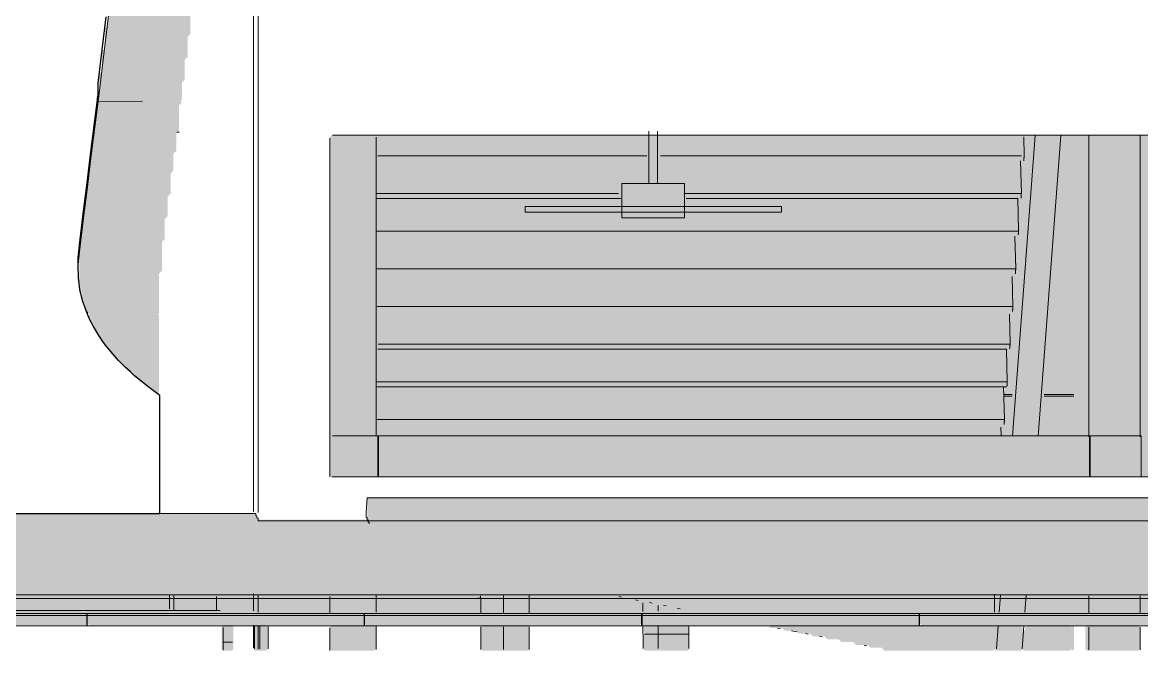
# Model space of a CAD drawing. Header units: millimetres. Extents: x 0 to 84100, y 0 to 59400.
# Drawn here: x 30615 to 34542, y 51087 to 53293 of the extents above; entities that cross this region are included whole.
import ezdxf

# ---------------------------------------------------------------- set-up
doc = ezdxf.new("R2010")
doc.units = ezdxf.units.MM
for name, color, linetype, lineweight in [('09_立面の外形', 7, 'Continuous', 30), ('10_見えがかり', 7, 'Continuous', 13), ('12_見えがかり（ガラス）', 5, 'Continuous', 9)]:
    doc.layers.add(name, color=color, linetype=linetype, lineweight=lineweight)

msp = doc.modelspace()

# ---------------------------------------------------------------- hatches: boundary and pattern name
at = {"layer": '10_見えがかり', "true_color": 0xbdbdbd}
for points in [[(31374.3, 54631.6), (31364.3, 54621.6), (31364.3, 54521.6), (31354.3, 54511.6), (31354.3, 54451.6), (31344.3, 54441.6), (31344.3, 54381.6), (31334.3, 54371.6), (31334.3, 54301.6), (31324.3, 54291.6), (31324.3, 54221.6), (31314.3, 54211.6), (31314.3, 54141.6), (31304.3, 54131.6), (31304.3, 54061.6), (31294.3, 54051.6), (31294.3, 53961.6), (31284.3, 53951.6), (31284.3, 53891.6), (31274.3, 53881.6), (31274.3, 53821.6), (31264.3, 53811.6), (31264.3, 53741.6), (31254.3, 53731.6), (31254.3, 53661.6), (31244.3, 53651.6), (31244.3, 53581.6), (31234.3, 53571.6), (31234.3, 53471.6), (31224.3, 53461.6), (31224.3, 53401.6), (31214.3, 53391.6), (31214.3, 53331.6), (31204.3, 53321.6), (31204.3, 53251.6), (31194.3, 53241.6), (31194.3, 53171.6), (31184.3, 53161.6), (31184.3, 53091.6), (31174.3, 53081.6), (31174.3, 53021.6), (31169.3, 53016.6), (30889.3, 53016.6), (30884.3, 53021.6), (30884.3, 53111.6), (30894.3, 53121.6), (30894.3, 53191.6), (30904.3, 53201.6), (30904.3, 53271.6), (30914.3, 53281.6), (30914.3, 53351.6), (30924.3, 53361.6), (30924.3, 53431.6), (30934.3, 53441.6), (30934.3, 53511.6), (30944.3, 53521.6), (30944.3, 53601.6), (30954.3, 53611.6), (30954.3, 53681.6), (30964.3, 53691.6), (30964.3, 53761.6), (30974.3, 53771.6), (30974.3, 53841.6), (30984.3, 53851.6), (30984.3, 53921.6), (30994.3, 53931.6), (30994.3, 54001.6), (31004.3, 54011.6), (31004.3, 54081.6), (31014.3, 54091.6), (31014.3, 54161.6), (31024.3, 54171.6), (31024.3, 54241.6), (31034.3, 54251.6), (31034.3, 54331.6), (31044.3, 54341.6), (31044.3, 54411.6), (31054.3, 54421.6), (31054.3, 54491.6), (31064.3, 54501.6), (31064.3, 54571.6), (31074.3, 54581.6), (31074.3, 54651.6), (31079.3, 54646.6), (31369.3, 54646.6), (31374.3, 54651.6)], [(30884.3, 53031.6), (30884.3, 53021.6), (30889.3, 53016.6), (31169.3, 53016.6), (31174.3, 53011.6), (31164.3, 53001.6), (31164.3, 52911.6), (31154.3, 52901.6), (31154.3, 52841.6), (31144.3, 52831.6), (31144.3, 52771.6), (31134.3, 52761.6), (31134.3, 52691.6), (31124.3, 52681.6), (31124.3, 52611.6), (31114.3, 52601.6), (31114.3, 52531.6), (31104.3, 52521.6), (31104.3, 52421.6), (31094.3, 52411.6), (31094.3, 52271.6), (31089.3, 52266.6), (30849.3, 52266.6), (30834.3, 52281.6), (30834.3, 52301.6), (30824.3, 52311.6), (30824.3, 52341.6), (30814.3, 52351.6), (30814.3, 52541.6), (30824.3, 52551.6), (30824.3, 52621.6), (30834.3, 52631.6), (30834.3, 52701.6), (30844.3, 52711.6), (30844.3, 52781.6), (30854.3, 52791.6), (30854.3, 52871.6), (30864.3, 52881.6), (30864.3, 52951.6), (30874.3, 52961.6), (30874.3, 53031.6), (30879.3, 53036.6)], [(31094.3, 52261.6), (31094.3, 51991.6), (31089.3, 51986.6), (31069.3, 52006.6), (31059.3, 52006.6), (31019.3, 52046.6), (31009.3, 52046.6), (30924.3, 52131.6), (30924.3, 52141.6), (30894.3, 52171.6), (30894.3, 52181.6), (30874.3, 52201.6), (30874.3, 52211.6), (30864.3, 52221.6), (30864.3, 52231.6), (30854.3, 52241.6), (30854.3, 52251.6), (30844.3, 52261.6), (30849.3, 52266.6), (31089.3, 52266.6)], [(34299.3, 51086.6), (34294.3, 51091.6), (34294.3, 51171.6), (34299.3, 51176.6), (34304.3, 51171.6), (34304.3, 51091.6)]]:
    msp.add_hatch(color=8, dxfattribs=at).paths.add_polyline_path(points)
at = {"layer": '10_見えがかり', "true_color": 0xe9dcc4}
for points in [[(61484.3, 51581.6), (61494.3, 51571.6), (61494.3, 51561.6), (61479.3, 51546.6), (31829.3, 51546.6), (31824.3, 51551.6), (31824.3, 51621.6), (31829.3, 51626.6), (61479.3, 51626.6), (61484.3, 51621.6)], [(68084.3, 51551.6), (68084.3, 51531.6), (68094.3, 51521.6), (68094.3, 51501.6), (68089.3, 51496.6), (68079.3, 51496.6), (68069.3, 51486.6), (68049.3, 51486.6), (68029.3, 51466.6), (68019.3, 51466.6), (67999.3, 51446.6), (67989.3, 51446.6), (67969.3, 51426.6), (67959.3, 51426.6), (67949.3, 51416.6), (67939.3, 51416.6), (67929.3, 51406.6), (67919.3, 51406.6), (67899.3, 51386.6), (67889.3, 51386.6), (67869.3, 51366.6), (67859.3, 51366.6), (67849.3, 51356.6), (67829.3, 51356.6), (67809.3, 51336.6), (67799.3, 51336.6), (67779.3, 51316.6), (67769.3, 51316.6), (67749.3, 51296.6), (67739.3, 51296.6), (67729.3, 51286.6), (10499.3, 51286.6), (10489.3, 51296.6), (10479.3, 51296.6), (10459.3, 51316.6), (10449.3, 51316.6), (10419.3, 51346.6), (10409.3, 51346.6), (10399.3, 51356.6), (10379.3, 51356.6), (10359.3, 51376.6), (10349.3, 51376.6), (10329.3, 51396.6), (10319.3, 51396.6), (10299.3, 51416.6), (10279.3, 51416.6), (10259.3, 51436.6), (10249.3, 51436.6), (10229.3, 51456.6), (10219.3, 51456.6), (10199.3, 51476.6), (10189.3, 51476.6), (10179.3, 51486.6), (10159.3, 51486.6), (10144.3, 51501.6), (10144.3, 51531.6), (10154.3, 51541.6), (10154.3, 51561.6), (10159.3, 51566.6), (31429.3, 51566.6), (31434.3, 51561.6), (31434.3, 51551.6), (31439.3, 51546.6), (61499.3, 51546.6), (61519.3, 51566.6), (68069.3, 51566.6)], [(30844.3, 51181.6), (30839.3, 51176.6), (29879.3, 51176.6), (29874.3, 51181.6), (29874.3, 51206.6), (30844.3, 51206.6)], [(31814.3, 51181.6), (31809.3, 51176.6), (31469.3, 51176.6), (31429.3, 51176.6), (31349.3, 51176.6), (31319.3, 51176.6), (30849.3, 51176.6), (30844.3, 51181.6), (30844.3, 51206.6), (31814.3, 51206.6)], [(31854.3, 51091.6), (31849.3, 51086.6), (31699.3, 51086.6), (31694.3, 51091.6), (31694.3, 51171.6), (31699.3, 51176.6), (31849.3, 51176.6), (31854.3, 51171.6)], [(32784.3, 51181.6), (32779.3, 51176.6), (31819.3, 51176.6), (31814.3, 51181.6), (31814.3, 51206.6), (32784.3, 51206.6)], [(32389.3, 51086.6), (32229.3, 51086.6), (32224.3, 51091.6), (32224.3, 51171.6), (32229.3, 51176.6), (32389.3, 51176.6), (32394.3, 51171.6), (32394.3, 51091.6)], [(33764.3, 51181.6), (33759.3, 51176.6), (32789.3, 51176.6), (32784.3, 51181.6), (32784.3, 51206.6), (33764.3, 51206.6)], [(32954.3, 51151.6), (32949.3, 51146.6), (32799.3, 51146.6), (32794.3, 51151.6), (32794.3, 51171.6), (32799.3, 51176.6), (32949.3, 51176.6), (32954.3, 51171.6)], [(34024.3, 51091.6), (34019.3, 51086.6), (33639.3, 51086.6), (33629.3, 51096.6), (33589.3, 51096.6), (33579.3, 51106.6), (33539.3, 51106.6), (33529.3, 51116.6), (33489.3, 51116.6), (33479.3, 51126.6), (33439.3, 51126.6), (33429.3, 51136.6), (33389.3, 51136.6), (33379.3, 51146.6), (33339.3, 51146.6), (33329.3, 51156.6), (33289.3, 51156.6), (33279.3, 51166.6), (33239.3, 51166.6), (33234.3, 51171.6), (33239.3, 51176.6), (34019.3, 51176.6), (34024.3, 51171.6)], [(34734.3, 51181.6), (34729.3, 51176.6), (33769.3, 51176.6), (33764.3, 51181.6), (33764.3, 51206.6), (34734.3, 51206.6)], [(34124.3, 51091.6), (34119.3, 51086.6), (34029.3, 51086.6), (34024.3, 51091.6), (34024.3, 51171.6), (34029.3, 51176.6), (34119.3, 51176.6), (34124.3, 51171.6)], [(34294.3, 51091.6), (34289.3, 51086.6), (34129.3, 51086.6), (34124.3, 51091.6), (34124.3, 51151.6), (34134.3, 51161.6), (34134.3, 51171.6), (34139.3, 51176.6), (34289.3, 51176.6), (34294.3, 51171.6)], [(34534.3, 51091.6), (34529.3, 51086.6), (34349.3, 51086.6), (34344.3, 51091.6), (34344.3, 51171.6), (34349.3, 51176.6), (34529.3, 51176.6), (34534.3, 51171.6)], [(32954.3, 51091.6), (32949.3, 51086.6), (32799.3, 51086.6), (32794.3, 51091.6), (32794.3, 51141.6), (32799.3, 51146.6), (32949.3, 51146.6), (32954.3, 51141.6)]]:
    msp.add_hatch(color=8, dxfattribs=at).paths.add_polyline_path(points)
at = {"layer": '12_見えがかり（ガラス）', "true_color": 0xdce9f2}
for points in [[(61269.3, 52896.6), (61274.3, 52891.6), (61274.3, 51701.6), (61269.3, 51696.6), (31699.3, 51696.6), (31694.3, 51701.6), (31694.3, 52891.6), (31699.3, 52896.6)], [(68109.3, 51486.6), (68114.3, 51481.6), (68114.3, 51431.6), (68109.3, 51426.6), (68099.3, 51426.6), (68079.3, 51406.6), (68069.3, 51406.6), (68059.3, 51396.6), (68049.3, 51396.6), (68029.3, 51376.6), (68019.3, 51376.6), (68009.3, 51366.6), (67999.3, 51366.6), (67979.3, 51346.6), (67969.3, 51346.6), (67959.3, 51336.6), (67949.3, 51336.6), (67939.3, 51326.6), (67929.3, 51326.6), (67909.3, 51306.6), (67899.3, 51306.6), (67889.3, 51296.6), (67879.3, 51296.6), (67859.3, 51276.6), (67849.3, 51276.6), (67839.3, 51266.6), (67829.3, 51266.6), (67809.3, 51246.6), (67799.3, 51246.6), (67789.3, 51236.6), (67779.3, 51236.6), (67769.3, 51226.6), (67759.3, 51226.6), (67739.3, 51206.6), (10489.3, 51206.6), (10469.3, 51226.6), (10459.3, 51226.6), (10449.3, 51236.6), (10439.3, 51236.6), (10419.3, 51256.6), (10409.3, 51256.6), (10399.3, 51266.6), (10389.3, 51266.6), (10369.3, 51286.6), (10359.3, 51286.6), (10349.3, 51296.6), (10339.3, 51296.6), (10319.3, 51316.6), (10309.3, 51316.6), (10299.3, 51326.6), (10289.3, 51326.6), (10269.3, 51346.6), (10259.3, 51346.6), (10249.3, 51356.6), (10239.3, 51356.6), (10219.3, 51376.6), (10209.3, 51376.6), (10199.3, 51386.6), (10189.3, 51386.6), (10169.3, 51406.6), (10159.3, 51406.6), (10149.3, 51416.6), (10139.3, 51416.6), (10124.3, 51431.6), (10124.3, 51481.6), (10129.3, 51486.6), (10179.3, 51486.6), (10189.3, 51476.6), (10199.3, 51476.6), (10219.3, 51456.6), (10229.3, 51456.6), (10249.3, 51436.6), (10259.3, 51436.6), (10279.3, 51416.6), (10299.3, 51416.6), (10319.3, 51396.6), (10329.3, 51396.6), (10349.3, 51376.6), (10359.3, 51376.6), (10379.3, 51356.6), (10399.3, 51356.6), (10409.3, 51346.6), (10419.3, 51346.6), (10449.3, 51316.6), (10459.3, 51316.6), (10479.3, 51296.6), (10489.3, 51296.6), (10499.3, 51286.6), (67729.3, 51286.6), (67739.3, 51296.6), (67749.3, 51296.6), (67769.3, 51316.6), (67779.3, 51316.6), (67799.3, 51336.6), (67809.3, 51336.6), (67829.3, 51356.6), (67849.3, 51356.6), (67859.3, 51366.6), (67869.3, 51366.6), (67889.3, 51386.6), (67899.3, 51386.6), (67919.3, 51406.6), (67929.3, 51406.6), (67939.3, 51416.6), (67949.3, 51416.6), (67959.3, 51426.6), (67969.3, 51426.6), (67989.3, 51446.6), (67999.3, 51446.6), (68019.3, 51466.6), (68029.3, 51466.6), (68049.3, 51486.6)], [(31349.3, 51176.6), (31354.3, 51171.6), (31354.3, 51091.6), (31349.3, 51086.6), (31319.3, 51086.6), (31314.3, 51091.6), (31314.3, 51171.6), (31319.3, 51176.6)], [(31469.3, 51176.6), (31474.3, 51171.6), (31474.3, 51091.6), (31469.3, 51086.6), (31429.3, 51086.6), (31424.3, 51091.6), (31424.3, 51171.6), (31429.3, 51176.6)]]:
    msp.add_hatch(color=8, dxfattribs=at).paths.add_polyline_path(points)

# ---------------------------------------------------------------- linework, layer by layer
at = {"layer": '09_立面の外形'}
msp.add_lwpolyline([(10157.3, 51568.6), (31097.2, 51568.6), (31097.2, 51982.4), (31054.9, 52013.5), (31035.7, 52028.7), (31008.4, 52051.6), (30993.6, 52065.2), (30974.9, 52082.5), (30951.9, 52105.9), (30937.5, 52121.5), (30911.3, 52153), (30899.4, 52168.8), (30896.8, 52172.4), (30882.9, 52192.6), (30863.7, 52224.5), (30851.3, 52248.5), (30842.5, 52267.9), (30826.3, 52312.9), (30816.6, 52353.3), (30813.4, 52377.2), (30811.2, 52393.9), (30810.5, 52442.6), (30810.5, 52466.6), (30813.3, 52499.2), (30814.7, 52510.5), (30828.1, 52619.8), (30841.6, 52729), (30855.1, 52838.3), (30868.6, 52947.6), (30879.9, 53038.9), (30879.9, 53078.9), (30894.3, 53195.8), (30908.7, 53312.6)], dxfattribs=at)
at = {"layer": '10_見えがかり'}
for points in [[(31425.3, 51575.6), (31425.3, 55073.2)], [(31442.2, 55078.2), (31442.2, 51571.8)], [(30908.7, 53248.6), (30923.1, 53365.4)], [(30894.3, 53131.8), (30908.7, 53248.6)], [(30879.9, 53014.9), (30894.3, 53131.8)], [(30879.9, 53014.9), (30879.9, 53022.9)], [(30879.9, 53022.9), (30879.9, 53014.9)], [(30879.9, 53014.9), (31036.5, 53016.5)], [(30879.9, 53014.9), (31036.2, 53016.5)], [(30868.6, 52923.6), (30879.9, 53014.9)], [(30855.1, 52814.3), (30868.6, 52923.6)], [(31156.7, 52907.2), (31164.2, 52907.2)], [(32843, 52911.1), (32843, 52726.6), (32813, 52726.6), (32813, 52910.1)], [(31693.1, 51696.6), (31693.1, 52886.6)], [(31702.7, 52896.6), (31818.5, 52896.6)], [(31818.5, 52896.6), (32524.6, 52896.6)], [(31855.9, 52889.3), (31855.9, 52660.5)], [(32524.6, 52896.6), (33230.7, 52896.6)], [(33230.7, 52896.6), (33716.8, 52896.6)], [(33716.8, 52896.6), (34203, 52896.6)], [(34168.5, 52895.3), (34088.9, 51839.6)], [(34128.1, 52890.8), (34129.4, 52823.6)], [(34258.4, 52895.3), (34178.9, 51839.6)], [(34203, 52896.6), (34909.2, 52896.6)], [(34356.8, 52894.8), (34356.8, 51837.2)], [(34536.7, 52894.8), (34536.7, 51837.2)], [(31862.3, 52823.6), (31928.9, 52823.6)], [(32129, 52823.6), (31928.9, 52823.6)], [(32329, 52823.6), (32129, 52823.6)], [(32529.1, 52823.6), (32329, 52823.6)], [(32729.1, 52823.6), (32529.1, 52823.6)], [(32805.3, 52823.6), (32729.1, 52823.6)], [(32929.2, 52823.6), (32853, 52823.6)], [(33129.2, 52823.6), (32929.2, 52823.6)], [(33329.3, 52823.6), (33129.2, 52823.6)], [(33529.3, 52823.6), (33329.3, 52823.6)], [(33729.4, 52823.6), (33529.3, 52823.6)], [(33929.4, 52823.6), (33729.4, 52823.6)], [(34119.9, 52823.6), (33929.4, 52823.6)], [(34129, 52818), (34129.1, 52819.4)], [(34129.1, 52819.4), (34129.2, 52820.8)], [(34129.2, 52820.8), (34129.3, 52822.2)], [(34129.3, 52822.2), (34129.4, 52823.6)], [(30841.6, 52705), (30855.1, 52814.3)], [(34117.2, 52806.5), (34119.6, 52691.3)], [(34128, 52816.3), (34128.2, 52806.7)], [(34128.2, 52806.7), (34128.3, 52808.1)], [(34128.3, 52808.1), (34128.4, 52809.5)], [(34128.4, 52809.5), (34128.5, 52810.9)], [(34128.5, 52810.9), (34128.6, 52812.3)], [(34128.6, 52812.3), (34128.7, 52813.7)], [(34128.7, 52813.7), (34128.8, 52815.1)], [(34128.8, 52815.1), (34128.9, 52816.5)], [(34128.9, 52816.5), (34129, 52818)], [(30828.1, 52595.8), (30841.6, 52705)], [(32937.9, 52726.6), (32937.9, 52606.6), (32718, 52606.6), (32718, 52726.6), (32937.9, 52726.6)], [(31854.6, 52674.4), (31911.9, 52674.4)], [(31856.6, 52691.3), (31913.9, 52691.3)], [(31860.1, 52691.3), (32114.4, 52691.3)], [(31911.9, 52674.4), (32112.5, 52674.4)], [(32114.4, 52691.3), (31913.9, 52691.3)], [(32112.5, 52674.4), (32313.1, 52674.4)], [(32314.9, 52691.3), (32114.4, 52691.3)], [(32313.1, 52674.4), (32513.7, 52674.4)], [(32515.4, 52691.3), (32314.9, 52691.3)], [(32513.7, 52674.4), (32714.2, 52674.4)], [(32706.4, 52691.3), (32515.4, 52691.3)], [(33117, 52691.3), (32935.6, 52691.3)], [(32943.5, 52674.4), (33115.4, 52674.4)], [(33115.4, 52674.4), (33316, 52674.4)], [(33317.5, 52691.3), (33117, 52691.3)], [(33316, 52674.4), (33516.6, 52674.4)], [(33518, 52691.3), (33317.5, 52691.3)], [(33516.6, 52674.4), (33717.2, 52674.4)], [(33718.5, 52691.3), (33518, 52691.3)], [(33717.2, 52674.4), (33917.7, 52674.4)], [(33919.1, 52691.3), (33718.5, 52691.3)], [(33917.7, 52674.4), (34108.8, 52674.4)], [(34119.6, 52691.3), (33919.1, 52691.3)], [(34107.3, 52674.2), (34109.7, 52559)], [(34118.4, 52675.8), (34118.5, 52677.2)], [(34118.5, 52677.2), (34118.6, 52678.7)], [(34118.6, 52678.7), (34118.7, 52680.1)], [(34118.7, 52680.1), (34118.8, 52681.5)], [(34118.8, 52681.5), (34119, 52682.9)], [(34119, 52682.9), (34119.1, 52684.3)], [(34119.1, 52684.3), (34119.2, 52685.7)], [(34119.2, 52685.7), (34119.3, 52687.1)], [(34119.3, 52687.1), (34119.4, 52688.5)], [(34119.4, 52688.5), (34119.5, 52689.9)], [(34119.5, 52689.9), (34119.6, 52691.3)], [(31855.9, 52660.5), (31855.9, 51840.8)], [(32378.1, 52626.6), (32378.1, 52646.6), (33277.8, 52646.6), (33277.8, 52626.6), (32378.1, 52626.6)], [(30814.7, 52486.5), (30828.1, 52595.8)], [(31854.6, 52559), (32099.8, 52559)], [(31860.5, 52559), (31898.8, 52559)], [(32099.8, 52559), (31898.8, 52559)], [(32300.8, 52559), (32099.8, 52559)], [(32501.8, 52559), (32300.8, 52559)], [(32702.7, 52559), (32501.8, 52559)], [(32903.7, 52559), (32702.7, 52559)], [(33104.7, 52559), (32903.7, 52559)], [(33305.7, 52559), (33104.7, 52559)], [(33506.7, 52559), (33305.7, 52559)], [(33707.7, 52559), (33506.7, 52559)], [(33908.7, 52559), (33707.7, 52559)], [(34109.7, 52559), (33908.7, 52559)], [(34108.8, 52546.4), (34108.9, 52547.8)], [(34108.9, 52547.8), (34109, 52549.2)], [(34109, 52549.2), (34109.1, 52550.6)], [(34109.1, 52550.6), (34109.2, 52552)], [(34109.2, 52552), (34109.3, 52553.4)], [(34109.3, 52553.4), (34109.4, 52554.8)], [(34109.4, 52554.8), (34109.5, 52556.2)], [(34109.5, 52556.2), (34109.6, 52557.6)], [(34109.6, 52557.6), (34109.7, 52559)], [(34097.3, 52541.9), (34099.8, 52426.8)], [(30810.5, 52442.6), (30813.3, 52475.2)], [(30813.3, 52475.2), (30814.7, 52486.5)], [(30810.5, 52442.6), (30810.5, 52450.6)], [(30811.2, 52393.9), (30810.5, 52442.6)], [(31854.9, 52426.8), (31883.7, 52426.8)], [(31859.1, 52426.8), (32085.2, 52426.8)], [(32085.2, 52426.8), (31883.7, 52426.8)], [(32286.6, 52426.8), (32085.2, 52426.8)], [(32488.1, 52426.8), (32286.6, 52426.8)], [(32689.6, 52426.8), (32488.1, 52426.8)], [(32891, 52426.8), (32689.6, 52426.8)], [(33092.5, 52426.8), (32891, 52426.8)], [(33294, 52426.8), (33092.5, 52426.8)], [(33495.4, 52426.8), (33294, 52426.8)], [(33696.9, 52426.8), (33495.4, 52426.8)], [(33898.4, 52426.8), (33696.9, 52426.8)], [(34099.8, 52426.8), (33898.4, 52426.8)], [(34099.7, 52425.4), (34099.8, 52426.8)], [(30813.4, 52377.2), (30811.2, 52393.9)], [(34087.6, 52400.1), (34090, 52294.5)], [(34098.6, 52409.9), (34098.7, 52411.3)], [(34098.7, 52411.3), (34098.8, 52412.7)], [(34098.8, 52412.7), (34098.9, 52414.1)], [(34098.9, 52414.1), (34099, 52415.5)], [(34099, 52415.5), (34099.1, 52416.9)], [(34099.1, 52416.9), (34099.2, 52418.3)], [(34099.2, 52418.3), (34099.3, 52419.7)], [(34099.3, 52419.7), (34099.4, 52421.1)], [(34099.4, 52421.1), (34099.5, 52422.6)], [(34099.5, 52422.6), (34099.6, 52424)], [(34099.6, 52424), (34099.7, 52425.4)], [(30816.6, 52353.3), (30813.4, 52377.2)], [(30826.3, 52312.9), (30816.6, 52353.3)], [(30842.5, 52267.9), (30826.3, 52312.9)], [(30842.5, 52267.9), (30842.5, 52275.9)], [(30842.5, 52275.9), (30842.5, 52267.9)], [(31859, 52294.5), (31868.6, 52294.5)], [(32070.5, 52294.5), (31868.6, 52294.5)], [(32272.5, 52294.5), (32070.5, 52294.5)], [(32474.4, 52294.5), (32272.5, 52294.5)], [(32676.4, 52294.5), (32474.4, 52294.5)], [(32878.3, 52294.5), (32676.4, 52294.5)], [(33080.3, 52294.5), (32878.3, 52294.5)], [(33282.2, 52294.5), (33080.3, 52294.5)], [(33484.1, 52294.5), (33282.2, 52294.5)], [(33686.1, 52294.5), (33484.1, 52294.5)], [(33888, 52294.5), (33686.1, 52294.5)], [(34090, 52294.5), (33888, 52294.5)], [(34088.7, 52277.6), (34088.8, 52279)], [(34088.8, 52279), (34088.9, 52280.4)], [(34088.9, 52280.4), (34089, 52281.8)], [(34089, 52281.8), (34089.1, 52283.2)], [(34089.1, 52283.2), (34089.2, 52284.7)], [(34089.2, 52284.7), (34089.3, 52286.1)], [(34089.3, 52286.1), (34089.5, 52287.5)], [(34089.5, 52287.5), (34089.6, 52288.9)], [(34089.6, 52288.9), (34089.7, 52290.3)], [(34089.7, 52290.3), (34089.8, 52291.7)], [(34089.8, 52291.7), (34089.9, 52293.1)], [(34089.9, 52293.1), (34090, 52294.5)], [(30851.3, 52248.5), (30842.5, 52267.9)], [(30863.7, 52224.5), (30851.3, 52248.5)], [(34077.6, 52267.8), (34080.1, 52162.2)], [(30882.9, 52192.6), (30863.7, 52224.5)], [(30896.8, 52172.4), (30882.9, 52192.6)], [(30899.4, 52168.8), (30896.8, 52172.4)], [(30916.5, 52146.7), (30911.3, 52153)], [(32055.9, 52162.2), (31863.1, 52162.2)], [(32258.3, 52162.2), (32055.9, 52162.2)], [(32460.8, 52162.2), (32258.3, 52162.2)], [(32663.2, 52162.2), (32460.8, 52162.2)], [(32865.6, 52162.2), (32663.2, 52162.2)], [(33068, 52162.2), (32865.6, 52162.2)], [(33270.4, 52162.2), (33068, 52162.2)], [(33472.9, 52162.2), (33270.4, 52162.2)], [(33675.3, 52162.2), (33472.9, 52162.2)], [(33877.7, 52162.2), (33675.3, 52162.2)], [(34080.1, 52162.2), (33877.7, 52162.2)], [(34079.3, 52151), (34079.4, 52152.4)], [(34079.4, 52152.4), (34079.5, 52153.8)], [(34079.5, 52153.8), (34079.6, 52155.2)], [(34079.6, 52155.2), (34079.7, 52156.6)], [(34079.7, 52156.6), (34079.8, 52158)], [(34079.8, 52158), (34079.9, 52159.4)], [(34079.9, 52159.4), (34080, 52160.8)], [(34080, 52160.8), (34080.1, 52162.2)], [(30932.3, 52127.8), (30927, 52134.1)], [(31861.2, 52145.4), (32054, 52145.4)], [(32054, 52145.4), (32256.5, 52145.4)], [(32256.5, 52145.4), (32459, 52145.4)], [(32459, 52145.4), (32661.5, 52145.4)], [(32661.5, 52145.4), (32863.9, 52145.4)], [(32863.9, 52145.4), (33066.4, 52145.4)], [(33066.4, 52145.4), (33268.9, 52145.4)], [(33268.9, 52145.4), (33471.4, 52145.4)], [(33471.4, 52145.4), (33673.9, 52145.4)], [(33673.9, 52145.4), (33876.4, 52145.4)], [(33876.4, 52145.4), (34069.2, 52145.4)], [(34067.5, 52145.1), (34070.2, 52030)], [(34079, 52146.8), (34079.1, 52148.2)], [(34079.1, 52148.2), (34079.2, 52149.6)], [(34079.2, 52149.6), (34079.3, 52151)], [(30969.1, 52088.4), (30963.4, 52094.2)], [(31035.7, 52028.7), (31028.9, 52034.4)], [(31054.9, 52013.5), (31035.7, 52028.7)], [(31082.3, 51993.4), (31054.9, 52013.5)], [(31855.7, 52013.1), (32039.3, 52013.1)], [(32041.3, 52030), (31857.7, 52030)], [(31863.2, 52030), (32041.3, 52030)], [(32039.3, 52013.1), (32242.3, 52013.1)], [(32244.2, 52030), (32041.3, 52030)], [(32242.3, 52013.1), (32445.3, 52013.1)], [(32447.1, 52030), (32244.2, 52030)], [(32445.3, 52013.1), (32648.2, 52013.1)], [(32650, 52030), (32447.1, 52030)], [(32648.2, 52013.1), (32851.2, 52013.1)], [(32852.9, 52030), (32650, 52030)], [(32851.2, 52013.1), (33054.2, 52013.1)], [(33055.8, 52030), (32852.9, 52030)], [(33054.2, 52013.1), (33257.1, 52013.1)], [(33258.7, 52030), (33055.8, 52030)], [(33257.1, 52013.1), (33460.1, 52013.1)], [(33461.6, 52030), (33258.7, 52030)], [(33460.1, 52013.1), (33663.1, 52013.1)], [(33664.5, 52030), (33461.6, 52030)], [(33663.1, 52013.1), (33866, 52013.1)], [(33867.3, 52030), (33664.5, 52030)], [(33866, 52013.1), (34069, 52013.1)], [(34070.2, 52030), (33867.3, 52030)], [(34057.5, 52012.8), (34060.4, 51897.7)], [(34069.2, 52015.9), (34069.3, 52017.3)], [(34069.3, 52017.3), (34069.4, 52018.7)], [(34069.4, 52018.7), (34069.5, 52020.1)], [(34069.5, 52020.1), (34069.6, 52021.5)], [(34069.6, 52021.5), (34069.7, 52022.9)], [(34069.7, 52022.9), (34069.8, 52024.3)], [(34069.8, 52024.3), (34069.9, 52025.7)], [(34069.9, 52025.7), (34070, 52027.2)], [(34070, 52027.2), (34070.1, 52028.6)], [(34070.1, 52028.6), (34070.2, 52030)], [(34078.5, 51986.3), (34059.6, 51986.3)], [(34078.5, 51980.3), (34059.6, 51980.3)], [(34087.9, 51986.3), (34078.5, 51986.3)], [(34078.5, 51980.3), (34087.9, 51980.3)], [(34218.8, 51986.3), (34199.9, 51986.3)], [(34199.9, 51980.3), (34218.8, 51980.3)], [(34220.1, 51986.3), (34201.2, 51986.3)], [(34201.2, 51980.3), (34220.1, 51980.3)], [(34247.1, 51986.3), (34218.8, 51986.3)], [(34218.8, 51980.3), (34247.1, 51980.3)], [(34248.4, 51986.3), (34220.1, 51986.3)], [(34220.1, 51980.3), (34248.4, 51980.3)], [(34275.4, 51986.3), (34247.1, 51986.3)], [(34247.1, 51980.3), (34275.4, 51980.3)], [(34276.7, 51986.3), (34248.4, 51986.3)], [(34248.4, 51980.3), (34276.7, 51980.3)], [(34303.8, 51986.3), (34275.4, 51986.3)], [(34275.4, 51980.3), (34303.8, 51980.3)], [(34295.6, 51986.3), (34276.7, 51986.3)], [(34276.7, 51980.3), (34295.6, 51980.3)], [(31858.1, 51897.7), (32026.7, 51897.7)], [(32026.7, 51897.7), (31862.1, 51897.7)], [(32230.1, 51897.7), (32026.7, 51897.7)], [(32433.4, 51897.7), (32230.1, 51897.7)], [(32636.8, 51897.7), (32433.4, 51897.7)], [(32840.2, 51897.7), (32636.8, 51897.7)], [(33043.5, 51897.7), (32840.2, 51897.7)], [(33246.9, 51897.7), (33043.5, 51897.7)], [(33450.3, 51897.7), (33246.9, 51897.7)], [(33653.6, 51897.7), (33450.3, 51897.7)], [(33857, 51897.7), (33653.6, 51897.7)], [(34060.4, 51897.7), (33857, 51897.7)], [(34059.1, 51880.8), (34059.2, 51882.2)], [(34059.2, 51882.2), (34059.3, 51883.6)], [(34059.3, 51883.6), (34059.4, 51885)], [(34059.4, 51885), (34059.5, 51886.4)], [(34059.5, 51886.4), (34059.6, 51887.8)], [(34059.6, 51887.8), (34059.7, 51889.3)], [(34059.7, 51889.3), (34059.8, 51890.7)], [(34059.8, 51890.7), (34060, 51892.1)], [(34060, 51892.1), (34060.1, 51893.5)], [(34060.1, 51893.5), (34060.2, 51894.9)], [(34060.2, 51894.9), (34060.3, 51896.3)], [(34060.3, 51896.3), (34060.4, 51897.7)], [(31702.3, 51840.5), (31862.2, 51840.5)], [(31862.2, 51840.5), (31862.2, 51825.5)], [(31864.1, 51700.6), (31864.1, 51840.6)], [(32072, 51840.6), (31864.1, 51840.6)], [(32072, 51840.6), (32279.9, 51840.6)], [(32279.9, 51840.6), (32487.8, 51840.6)], [(32487.8, 51840.6), (32695.6, 51840.6)], [(32695.6, 51840.6), (32903.5, 51840.6)], [(32903.5, 51840.6), (33111.4, 51840.6)], [(33111.4, 51840.6), (33319.3, 51840.6)], [(33319.3, 51840.6), (33527.2, 51840.6)], [(33527.2, 51840.6), (33735.1, 51840.6)], [(33735.1, 51840.6), (33942.9, 51840.6)], [(33942.9, 51840.6), (34150.8, 51840.6)], [(34047.8, 51871), (34048.5, 51842.2)], [(34150.8, 51840.6), (34358.7, 51840.6)], [(34358.7, 51700.6), (34358.7, 51840.6)], [(34360.7, 51840.5), (34540.6, 51840.5)], [(34360.7, 51840.5), (34360.7, 51825.5)], [(34540.6, 51840.5), (34540.6, 51825.5)], [(31862.2, 51825.5), (31862.2, 51810.5)], [(31862.2, 51810.5), (31862.2, 51795.5)], [(34360.7, 51825.5), (34360.7, 51810.5)], [(34360.7, 51810.5), (34360.7, 51795.5)], [(34540.6, 51825.5), (34540.6, 51810.5)], [(34540.6, 51810.5), (34540.6, 51795.5)], [(31862.2, 51795.5), (31862.2, 51780.6)], [(31862.2, 51780.6), (31862.2, 51765.6)], [(31862.2, 51765.6), (31862.2, 51750.6)], [(34360.7, 51795.5), (34360.7, 51780.6)], [(34360.7, 51780.6), (34360.7, 51765.6)], [(34360.7, 51765.6), (34360.7, 51750.6)], [(34540.6, 51795.5), (34540.6, 51780.6)], [(34540.6, 51780.6), (34540.6, 51765.6)], [(34540.6, 51765.6), (34540.6, 51750.6)], [(31862.2, 51750.6), (31862.2, 51735.6)], [(31862.2, 51735.6), (31862.2, 51720.6)], [(31862.2, 51720.6), (31862.2, 51705.6)], [(34360.7, 51750.6), (34360.7, 51735.6)], [(34360.7, 51735.6), (34360.7, 51720.6)], [(34360.7, 51720.6), (34360.7, 51705.6)], [(34540.6, 51750.6), (34540.6, 51735.6)], [(34540.6, 51735.6), (34540.6, 51720.6)], [(34540.6, 51720.6), (34540.6, 51705.6)], [(31702.7, 51696.6), (31818.5, 51696.6)], [(31818.5, 51696.6), (32524.6, 51696.6)], [(31862.2, 51705.6), (31862.2, 51698.1)], [(32524.6, 51696.6), (33230.7, 51696.6)], [(33230.7, 51696.6), (33716.8, 51696.6)], [(33716.8, 51696.6), (34203, 51696.6)], [(34203, 51696.6), (34909.2, 51696.6)], [(34360.7, 51705.6), (34360.7, 51698.1)], [(34540.6, 51705.6), (34540.6, 51698.1)], [(31831.4, 51531.6), (31831.4, 51537.1), (31827.8, 51537.1), (31827.8, 51545.7), (31824.2, 51545.7), (31824.2, 51554.4), (31820.6, 51554.4), (31820.6, 51572.4), (31824.2, 51623.7), (61479.8, 51623.7)], [(10157.3, 51568.6), (31433.8, 51568.6), (31433.8, 51559.9), (31437.6, 51559.9), (31437.6, 51551.2), (31441.4, 51551.2), (31441.4, 51542.6), (31445.2, 51542.6), (35201.4, 51542.6), (38960.7, 51542.6), (42721.2, 51542.6), (46481.2, 51542.6), (50238.6, 51542.6), (53991.6, 51542.6), (61488.2, 51542.6), (61488.2, 51551.2), (61499.6, 51551.2), (61499.6, 51559.9), (61511, 51559.9), (61511, 51568.6), (63976.4, 51568.6), (64797.4, 51568.6), (65618, 51568.6), (66438.1, 51568.6)], [(67723.4, 51282.6), (60618.9, 51282.6), (53474.2, 51282.6), (24758.8, 51282.6)], [(31130.7, 51282.7), (31130.7, 51232.9)], [(31145.7, 51282.7), (31145.7, 51232.9)], [(31146, 51226.6), (31146, 51276.6)], [(31295.9, 51226.6), (31295.9, 51276.6)], [(31425.3, 51225.9), (31425.3, 51285.8)], [(31442.2, 51282.1), (31442.2, 51222.2)], [(31693.1, 51216.6), (31693.1, 51276.6)], [(31856, 51281.1), (31856, 51221.1)], [(32213.7, 51272.2), (32223.3, 51269.8)], [(32221.6, 51270.2), (32221.6, 51279.5)], [(32223.3, 51219.8), (32223.3, 51269.8)], [(32229.9, 51269.8), (32236.5, 51269.8)], [(32233.2, 51269.8), (32243.1, 51269.8)], [(32236.5, 51269.8), (32243.1, 51269.8)], [(32243.1, 51269.8), (32249.7, 51269.8)], [(32243.1, 51269.8), (32253, 51269.8)], [(32249.7, 51269.8), (32256.3, 51269.8)], [(32253, 51269.8), (32262.9, 51269.8)], [(32256.3, 51269.8), (32262.9, 51269.8)], [(32262.9, 51269.8), (32269.5, 51269.8)], [(32262.9, 51269.8), (32272.8, 51269.8)], [(32269.5, 51269.8), (32276.1, 51269.8)], [(32272.8, 51269.8), (32282.6, 51269.8)], [(32276.1, 51269.8), (32282.6, 51269.8)], [(32282.6, 51269.8), (32289.2, 51269.8)], [(32282.6, 51269.8), (32292.5, 51269.8)], [(32289.2, 51269.8), (32295.8, 51269.8)], [(32292.5, 51269.8), (32302.4, 51269.8)], [(32295.8, 51269.8), (32302.4, 51269.8)], [(32302.4, 51269.8), (32302.4, 51279.8)], [(32302.4, 51219.8), (32302.4, 51269.8)], [(32302.4, 51269.8), (32310, 51269.8)], [(32392.6, 51269.8), (32302.4, 51269.8)], [(32310, 51269.8), (32317.5, 51269.8)], [(32317.5, 51269.8), (32325, 51269.8)], [(32325, 51269.8), (32332.5, 51269.8)], [(32332.5, 51269.8), (32340, 51269.8)], [(32340, 51269.8), (32347.5, 51269.8)], [(32347.5, 51269.8), (32355, 51269.8)], [(32355, 51269.8), (32362.6, 51269.8)], [(32362.6, 51269.8), (32370.1, 51269.8)], [(32370.1, 51269.8), (32377.6, 51269.8)], [(32377.6, 51269.8), (32385.1, 51269.8)], [(32386, 51269.8), (32379.4, 51269.8)], [(32382.7, 51269.8), (32392.6, 51269.8)], [(32385.1, 51269.8), (32392.6, 51269.8)], [(32392.6, 51269.8), (32386, 51269.8)], [(32392.6, 51269.8), (32392.6, 51279.8)], [(32392.6, 51219.8), (32392.6, 51269.8)], [(32716.8, 51274.6), (32707, 51276.5)], [(32775.4, 51262.9), (32765.7, 51264.9)], [(32791.2, 51234.2), (32791.2, 51254)], [(32824.4, 51253.2), (32814.6, 51255.2)], [(34025.4, 51253), (34025.3, 51285.2)], [(34025.4, 51221.6), (34025.4, 51253)], [(34046.8, 51281.9), (34042.3, 51222.2)], [(34136.8, 51281.9), (34132.3, 51222.2)], [(34356.8, 51278.5), (34356.8, 51218.6)], [(34536.7, 51278.5), (34536.7, 51218.6)], [(30840.7, 51216.7), (30842.4, 51213.4), (30842.4, 51173.4), (29869.4, 51173.4), (29867.8, 51176.7), (29867.8, 51216.7), (30840.7, 51216.7)], [(30351.6, 51227.6), (31308.6, 51227.6)], [(31813.9, 51216.7), (31815.4, 51213.4), (31815.4, 51173.4), (30842.3, 51173.4), (30840.8, 51176.7), (30840.8, 51216.7), (31813.9, 51216.7)], [(32787.3, 51216.7), (32788.6, 51213.4), (32788.6, 51173.4), (31815.3, 51173.4), (31814, 51176.7), (31814, 51216.7), (32787.3, 51216.7)], [(33760.9, 51216.7), (33762, 51213.4), (33762, 51173.4), (32788.5, 51173.4), (32787.4, 51176.7), (32787.4, 51216.7), (33760.9, 51216.7)], [(32791.2, 51224.2), (32791.2, 51234.2)], [(32845.4, 51234.6), (32845.4, 51244.6)], [(32845.4, 51224.6), (32845.4, 51234.6)], [(32873.3, 51243.5), (32863.5, 51245.4)], [(32922.2, 51233.8), (32912.4, 51235.7)], [(34734.5, 51216.7), (34735.4, 51213.4), (34735.4, 51173.4), (33761.9, 51173.4), (33760.9, 51176.7), (33760.9, 51216.7), (34734.5, 51216.7)], [(31425.3, 51096), (31425.3, 51175.9)], [(31442.2, 51172.2), (31442.2, 51092.3)], [(31856, 51171.1), (31856, 51091.1)], [(32223.3, 51090), (32223.3, 51169.9)], [(32302.4, 51090), (32302.4, 51169.9)], [(32392.6, 51090), (32392.6, 51169.9)], [(32791.2, 51145), (32791.2, 51174.7)], [(32845.4, 51144.6), (32845.4, 51174.6)], [(32953, 51144.6), (32953, 51174.6)], [(34038.6, 51172.4), (34032.6, 51092.7)], [(34128.6, 51172.4), (34122.6, 51092.7)], [(31318.5, 51088.1), (31318.5, 51167.8)], [(31693.1, 51086.6), (31693.1, 51166.6)], [(32792.4, 51094.6), (32792.4, 51144.6)], [(32796.8, 51144.6), (32801.2, 51144.6)], [(32799, 51144.6), (32805.6, 51144.6)], [(32801.2, 51144.6), (32805.6, 51144.6)], [(32805.6, 51144.6), (32810, 51144.6)], [(32805.6, 51144.6), (32812.2, 51144.6)], [(32810, 51144.6), (32814.4, 51144.6)], [(32812.2, 51144.6), (32818.9, 51144.6)], [(32814.4, 51144.6), (32818.9, 51144.6)], [(32818.9, 51144.6), (32823.3, 51144.6)], [(32818.9, 51144.6), (32825.5, 51144.6)], [(32823.3, 51144.6), (32827.7, 51144.6)], [(32825.5, 51144.6), (32832.1, 51144.6)], [(32827.7, 51144.6), (32832.1, 51144.6)], [(32832.1, 51144.6), (32836.5, 51144.6)], [(32832.1, 51144.6), (32838.7, 51144.6)], [(32836.5, 51144.6), (32840.9, 51144.6)], [(32838.7, 51144.6), (32845.4, 51144.6)], [(32840.9, 51144.6), (32845.4, 51144.6)], [(32845.4, 51094.6), (32845.4, 51144.6)], [(32845.4, 51144.6), (32854.3, 51144.6)], [(32953, 51144.6), (32845.4, 51144.6)], [(32854.3, 51144.6), (32863.3, 51144.6)], [(32863.3, 51144.6), (32872.3, 51144.6)], [(32872.3, 51144.6), (32881.2, 51144.6)], [(32881.2, 51144.6), (32890.2, 51144.6)], [(32890.2, 51144.6), (32899.2, 51144.6)], [(32899.2, 51144.6), (32908.2, 51144.6)], [(32908.2, 51144.6), (32917.1, 51144.6)], [(32917.1, 51144.6), (32926.1, 51144.6)], [(32926.1, 51144.6), (32935.1, 51144.6)], [(32935.1, 51144.6), (32944, 51144.6)], [(32944, 51144.6), (32953, 51144.6)], [(32948.6, 51144.6), (32944.2, 51144.6)], [(32946.4, 51144.6), (32953, 51144.6)], [(32953, 51144.6), (32948.6, 51144.6)], [(32953, 51094.6), (32953, 51144.6)], [(33274.3, 51163.8), (33264.5, 51165.8)], [(33333, 51152.2), (33313.4, 51156.1)], [(33372.1, 51144.4), (33362.3, 51146.3)], [(33421, 51134.7), (33411.2, 51136.6)], [(34356.8, 51168.7), (34356.8, 51088.9)], [(34536.7, 51168.7), (34536.7, 51088.9)], [(31351.8, 51116.6), (31318.4, 51116.6)], [(33577.5, 51103.6), (33567.7, 51105.5)]]:
    msp.add_lwpolyline(points, dxfattribs=at)
at = {"layer": '12_見えがかり（ガラス）'}
for points in [[(31700.6, 51696.6), (31816.4, 51696.6)], [(31815.4, 51696.6), (31728.5, 51696.6)], [(32024.3, 51696.6), (31815.4, 51696.6)], [(31816.4, 51696.6), (32522.8, 51696.6)], [(32522.8, 51696.6), (33229, 51696.6)], [(33098.8, 51696.6), (33228.1, 51696.6)], [(33714.5, 51696.6), (33228.1, 51696.6)], [(33229, 51696.6), (33715.3, 51696.6)], [(33734.4, 51696.6), (33714.5, 51696.6)], [(33715.3, 51696.6), (34201.6, 51696.6)], [(34201.6, 51696.6), (34908.1, 51696.6)], [(30503.5, 51270.1), (31460.1, 51270.1)], [(31460.1, 51270.1), (32416.8, 51270.1)], [(32416.8, 51270.1), (33373.7, 51270.1)], [(33373.7, 51270.1), (34330.7, 51270.1)], [(34330.7, 51270.1), (35287.8, 51270.1)], [(30503.5, 51210.1), (31460.1, 51210.1)], [(31460.1, 51210.1), (32416.8, 51210.1)], [(32416.8, 51210.1), (33373.7, 51210.1)], [(33373.7, 51210.1), (34330.7, 51210.1)], [(34330.7, 51210.1), (35287.8, 51210.1)], [(31428.9, 51093), (31428.9, 51173)], [(31447.2, 51093), (31447.2, 51173)], [(31477.2, 51093), (31477.2, 51173)]]:
    msp.add_lwpolyline(points, dxfattribs=at)

doc.saveas('drawing.dxf')
